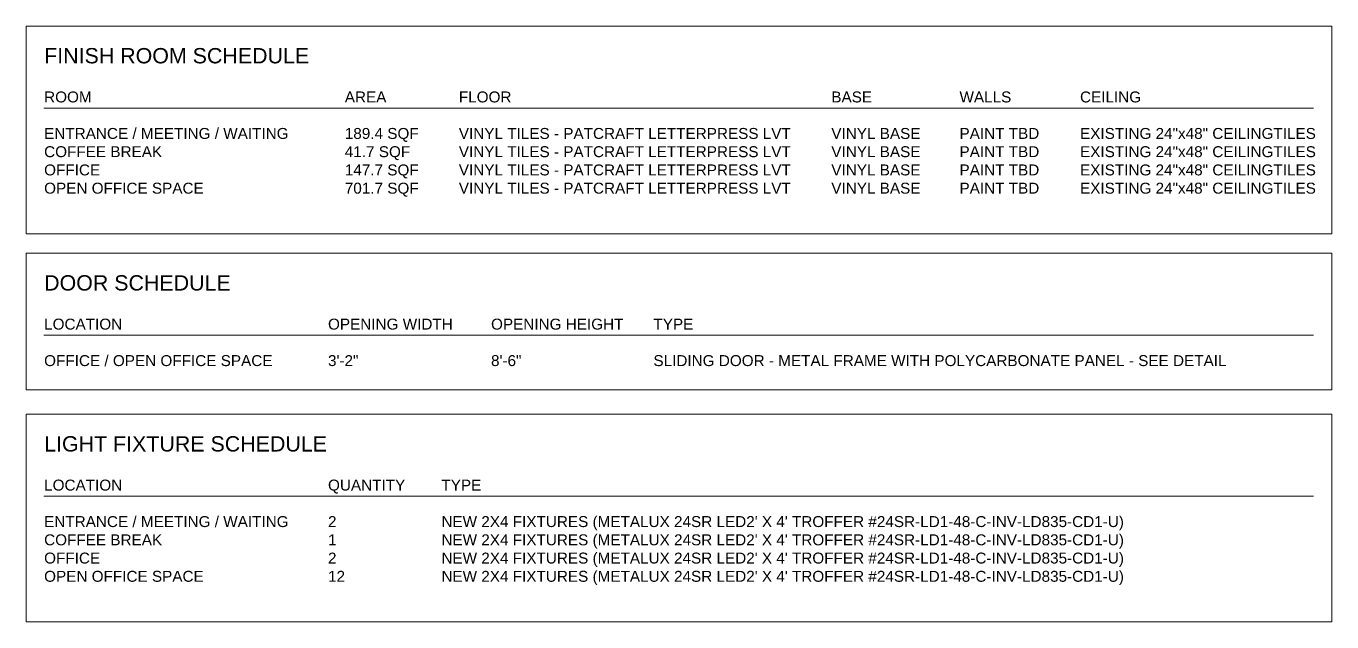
# Model space of a CAD drawing. Extents: x 65572 to 72871, y 30718 to 33858.
# Drawn here: x 66912 to 67508, y 31807 to 32079 of the extents above; entities that cross this region are included whole.
import ezdxf

# ---------------------------------------------------------------- set-up
doc = ezdxf.new("R2010")
doc.units = 0
doc.header["$LTSCALE"] = 0.5
doc.header["$MEASUREMENT"] = 0
doc.layers.add('Annotations', color=40, linetype='CONTINUOUS', lineweight=5)
doc.styles.get("Standard").update_dxf_attribs({"font": 'arial.ttf'})

msp = doc.modelspace()

# ---------------------------------------------------------------- linework, layer by layer
at = {"layer": 'Annotations'}
for p, q in [((67500.019274, 32042.015066), (66919.646021, 32042.015066)), ((67500.019274, 31938.229702), (66919.646021, 31938.229702)), ((67500.019274, 31864.686431), (66919.646021, 31864.686431))]:
    msp.add_line(p, q, dxfattribs=at)
for points in [[(66911.599425, 32079.477527), (66911.599425, 31984.627327), (67508.468364, 31984.627327), (67508.468364, 32079.477527)], [(66911.599425, 31975.692163), (66911.599425, 31913.283481), (67508.468364, 31913.283481), (67508.468364, 31975.692163)], [(66911.599425, 31902.148892), (66911.599425, 31807.298692), (67508.468364, 31807.298692), (67508.468364, 31902.148892)]]:
    msp.add_lwpolyline(points, close=True, dxfattribs=at)

# ---------------------------------------------------------------- texts
at = {"layer": 'Annotations', "attachment_point": 1}
for s, insert, char_height, width in [('{FINISH ROOM SCHEDULE}', (66919.833415, 32069.463364), 7, 237.29826051), ('{ROOM\\P\\PENTRANCE / MEETING / WAITING\\PCOFFEE BREAK\\POFFICE\\POPEN OFFICE SPACE}', (66919.833415, 32049.615753), 5, 237.29826051), ('{AREA\\P\\P189.4 SQF\\P41.7 SQF\\P147.7 SQF\\P701.7 SQF}', (67057.26998, 32049.615753), 5, 237.29826051), ('{FLOOR\\P\\PVINYL TILES - PATCRAFT LETTERPRESS LVT\\PVINYL TILES - PATCRAFT LETTERPRESS LVT\\PVINYL TILES - PATCRAFT LETTERPRESS LVT\\PVINYL TILES - PATCRAFT LETTERPRESS LVT}', (67109.39635, 32049.615753), 5, 237.29826051), ('{BASE\\P\\PVINYL BASE\\PVINYL BASE\\PVINYL BASE\\PVINYL BASE}', (67279.659332, 32049.615753), 5, 237.29826051), ('{WALLS\\P\\PPAINT TBD\\PPAINT TBD\\PPAINT TBD\\PPAINT TBD}', (67338.254212, 32049.615753), 5, 237.29826051), ('{CEILING\\P\\PEXISTING 24"x48" CEILINGTILES\\PEXISTING 24"x48" CEILINGTILES\\PEXISTING 24"x48" CEILINGTILES\\PEXISTING 24"x48" CEILINGTILES}', (67393.342108, 32049.615753), 5, 237.29826051), ('{DOOR SCHEDULE}', (66919.833415, 31965.678), 7, 237.29826051), ('{LOCATION\\P\\POFFICE / OPEN OFFICE SPACE}', (66919.833415, 31945.830389), 5, 237.29826051), ('{OPENING WIDTH\\P\\P3\'-2"}', (67049.599485, 31945.830389), 5, 237.29826051), ('{OPENING HEIGHT\\P\\P8\'-6"}', (67124.116002, 31945.830389), 5, 237.29826051), ('{TYPE\\P\\PSLIDING DOOR - METAL FRAME WITH POLYCARBONATE PANEL - SEE DETAIL}', (67198.346593, 31945.830389), 5, 299.16328101), ('{LIGHT FIXTURE SCHEDULE}', (66919.833415, 31892.134729), 7, 237.29826051), ('{LOCATION\\P\\PENTRANCE / MEETING / WAITING\\PCOFFEE BREAK\\POFFICE\\POPEN OFFICE SPACE}', (66919.833415, 31872.287118), 5, 237.29826051), ('{QUANTITY\\P\\P2\\P1\\P2\\P12}', (67049.599485, 31872.287118), 5, 237.29826051), ("{TYPE\\P\\PNEW 2X4 FIXTURES (METALUX 24SR LED2' X 4' TROFFER #24SR-LD1-48-C-INV-LD835-CD1-U)\\PNEW 2X4 FIXTURES (METALUX 24SR LED2' X 4' TROFFER #24SR-LD1-48-C-INV-LD835-CD1-U)\\PNEW 2X4 FIXTURES (METALUX 24SR LED2' X 4' TROFFER #24SR-LD1-48-C-INV-LD835-CD1-U)\\PNEW 2X4 FIXTURES (METALUX 24SR LED2' X 4' TROFFER #24SR-LD1-48-C-INV-LD835-CD1-U)}", (67101.434432, 31872.287118), 5, 429.28404564)]:
    msp.add_mtext(s, dxfattribs=dict(at, insert=insert, char_height=char_height, width=width))

doc.saveas('drawing.dxf')
